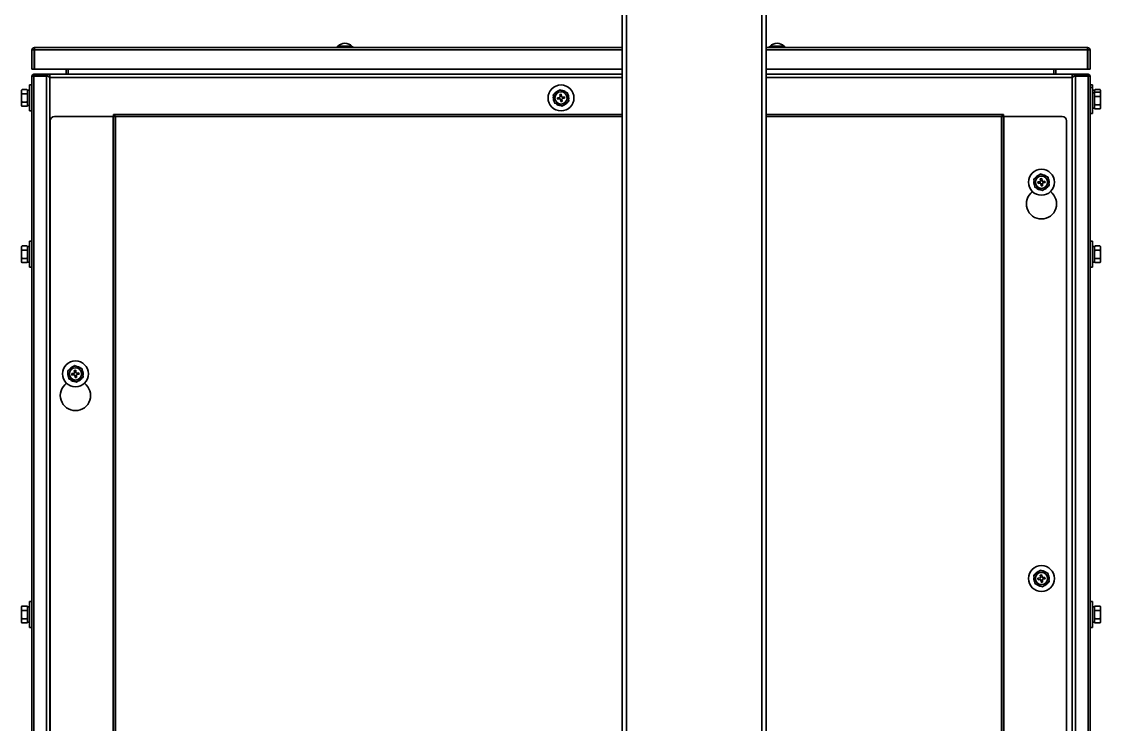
# Model space of a CAD drawing. Header units: millimetres. Extents: x 32496 to 166256, y 3504 to 23939.
# Drawn here: x 42733 to 43482, y 12544 to 13032 of the extents above; entities that cross this region are included whole.
import ezdxf

# ---------------------------------------------------------------- set-up
doc = ezdxf.new("R2010")
doc.units = ezdxf.units.MM
doc.layers.get('0').update_dxf_attribs({"lineweight": 35})

msp = doc.modelspace()

# ---------------------------------------------------------------- linework, layer by layer
at = {"linetype": 'Continuous'}
for p, q in [((43149.64, 13391.575), (43149.64, 10882.575)), ((43152.64, 13391.575), (43152.64, 10882.575)), ((43246.64, 13391.575), (43246.64, 10882.575)), ((43249.64, 13391.575), (43249.64, 10882.575)), ((42952.302, 13014.909), (42952.295, 13014.909)), ((42954.661, 13014.909), (42952.302, 13014.909)), ((42959.618, 13014.909), (42954.661, 13014.909)), ((42961.985, 13014.909), (42959.618, 13014.909)), ((43254.661, 13014.909), (43252.295, 13014.909)), ((43259.618, 13014.909), (43254.661, 13014.909)), ((43261.978, 13014.909), (43259.618, 13014.909)), ((43261.985, 13014.909), (43261.978, 13014.909)), ((42739.94, 13012.375), (42739.94, 12999.075)), ((42741.44, 13012.375), (42739.94, 13012.375)), ((42741.44, 13012.375), (42741.44, 12999.075)), ((42741.64, 12999.075), (42741.64, 13014.075)), ((42741.64, 13014.075), (43149.64, 13014.075)), ((43149.64, 13012.375), (42741.64, 13012.375)), ((43249.64, 13014.075), (43472.64, 13014.075)), ((43472.64, 13012.375), (43249.64, 13012.375)), ((43472.64, 12999.075), (43472.64, 13014.075)), ((43472.84, 12999.075), (43472.84, 13012.375)), ((43472.84, 13012.375), (43474.34, 13012.375)), ((43474.34, 12999.075), (43474.34, 13012.375)), ((42741.44, 12999.075), (42739.94, 12999.075)), ((42739.94, 12873.206), (42739.94, 12994.175)), ((42739.94, 12994.175), (42750.14, 12994.175)), ((42741.34, 12994.375), (42741.34, 12995.575)), ((42750.14, 12995.575), (42741.34, 12995.575)), ((42750.14, 12994.375), (42741.34, 12994.375)), ((42741.34, 12994.175), (42741.34, 11982.075)), ((43149.64, 12999.075), (42741.64, 12999.075)), ((42750.14, 12057.575), (42750.14, 12995.575)), ((42750.14, 12995.575), (42752.14, 12995.575)), ((42752.139, 12993.503), (42752.249, 12993.433)), ((42752.34, 12995.575), (42752.14, 12995.575)), ((42752.34, 12994.375), (42752.213, 12994.375)), ((42752.233, 12994.175), (42752.34, 12994.175)), ((42752.249, 12993.433), (42752.34, 12993.375)), ((42752.34, 12993.375), (42752.312, 12993.572)), ((42752.34, 12995.575), (42752.34, 12993.375)), ((42752.34, 12995.575), (43149.64, 12995.575)), ((42752.34, 12993.375), (42752.34, 12057.575)), ((43149.64, 12993.375), (42752.34, 12993.375)), ((42763.64, 12995.575), (42763.64, 12999.075)), ((42765.14, 12999.075), (42765.14, 12995.575)), ((43472.64, 12999.075), (43249.64, 12999.075)), ((43249.64, 12995.575), (43461.94, 12995.575)), ((43461.94, 12993.375), (43249.64, 12993.375)), ((43449.14, 12995.575), (43449.14, 12999.075)), ((43450.64, 12999.075), (43450.64, 12995.575)), ((43461.94, 12993.375), (43461.94, 12995.575)), ((43462.14, 12995.575), (43461.94, 12995.575)), ((43462.066, 12994.375), (43461.94, 12994.375)), ((43461.94, 12994.175), (43462.046, 12994.175)), ((43461.968, 12993.572), (43461.94, 12993.375)), ((43461.94, 12993.375), (43462.031, 12993.433)), ((43461.94, 12057.575), (43461.94, 12993.375)), ((43462.031, 12993.433), (43462.141, 12993.503)), ((43462.14, 12995.575), (43464.14, 12995.575)), ((43464.14, 12995.575), (43464.14, 12057.575)), ((43472.94, 12995.575), (43464.14, 12995.575)), ((43472.94, 12994.375), (43464.14, 12994.375)), ((43464.14, 12994.175), (43474.34, 12994.175)), ((43472.84, 12999.075), (43474.34, 12999.075)), ((43472.94, 12994.375), (43472.94, 12995.575)), ((43472.94, 11982.075), (43472.94, 12994.175)), ((43474.34, 12994.175), (43474.34, 12873.194)), ((42732.74, 12984.549), (42733.04, 12984.849)), ((42732.74, 12973.602), (42732.74, 12984.549)), ((42736.44, 12984.849), (42733.04, 12984.849)), ((42736.74, 12984.549), (42736.44, 12984.849)), ((42736.74, 12973.602), (42736.74, 12984.549)), ((42738.34, 12984.425), (42736.74, 12984.425)), ((42738.34, 12988.075), (42738.34, 12970.075)), ((42739.94, 12988.075), (42738.34, 12988.075)), ((43101.817, 12981.311), (43106.414, 12984.803)), ((43106.414, 12984.803), (43111.737, 12982.568)), ((43474.34, 12988.075), (43475.94, 12988.075)), ((43474.34, 12986.325), (43475.94, 12986.325)), ((43475.94, 12986.325), (43475.94, 12988.075)), ((43475.94, 12968.325), (43475.94, 12986.325)), ((43475.94, 12984.425), (43477.54, 12984.425)), ((43477.54, 12984.549), (43477.811, 12984.82)), ((43477.54, 12982.799), (43477.54, 12984.549)), ((43477.84, 12984.849), (43481.24, 12984.849)), ((43481.54, 12984.549), (43481.269, 12984.82)), ((43481.54, 12982.799), (43481.54, 12984.549)), ((42736.44, 12981.962), (42733.04, 12981.962)), ((43102.542, 12975.583), (43101.817, 12981.311)), ((43104.597, 12979.257), (43106.085, 12979.446)), ((43104.722, 12978.265), (43104.597, 12979.257)), ((43106.211, 12978.454), (43104.722, 12978.265)), ((43106.33, 12981.493), (43107.322, 12981.618)), ((43106.518, 12980.005), (43106.33, 12981.493)), ((43106.958, 12976.532), (43106.769, 12978.021)), ((43107.322, 12981.618), (43107.51, 12980.13)), ((43107.761, 12978.146), (43107.95, 12976.658)), ((43112.463, 12976.84), (43107.865, 12973.348)), ((43108.069, 12979.697), (43109.557, 12979.886)), ((43109.683, 12978.894), (43108.195, 12978.705)), ((43109.557, 12979.886), (43109.683, 12978.894)), ((43112.463, 12976.84), (43111.737, 12982.568)), ((43475.94, 12982.675), (43477.54, 12982.675)), ((43477.54, 12982.799), (43477.811, 12983.07)), ((43477.54, 12971.852), (43477.54, 12982.799)), ((43477.84, 12983.099), (43481.24, 12983.099)), ((43477.84, 12980.168), (43481.24, 12980.168)), ((43481.54, 12982.799), (43481.269, 12983.07)), ((43481.54, 12971.852), (43481.54, 12982.799)), ((42732.74, 12973.602), (42733.04, 12973.302)), ((42736.44, 12976.189), (42733.04, 12976.189)), ((42736.44, 12973.302), (42733.04, 12973.302)), ((42736.74, 12973.602), (42736.44, 12973.302)), ((42738.34, 12973.725), (42736.74, 12973.725)), ((42739.94, 12970.075), (42738.34, 12970.075)), ((43107.865, 12973.348), (43102.542, 12975.583)), ((43107.95, 12976.658), (43106.958, 12976.532)), ((43475.94, 12971.975), (43477.54, 12971.975)), ((43477.54, 12971.852), (43477.811, 12971.581)), ((43477.84, 12971.552), (43477.811, 12971.581)), ((43477.84, 12974.394), (43481.24, 12974.394)), ((43477.84, 12971.552), (43481.24, 12971.552)), ((43481.24, 12971.552), (43481.269, 12971.581)), ((43481.54, 12971.852), (43481.269, 12971.581)), ((42752.69, 12963.175), (42752.69, 12133.775)), ((42797.89, 12966.175), (42755.69, 12966.175)), ((42796.29, 12130.775), (42796.29, 12966.175)), ((42796.49, 12966.375), (42796.49, 12967.575)), ((42796.49, 12967.575), (43149.64, 12967.575)), ((42796.49, 12100.225), (42796.49, 12966.175)), ((42797.89, 12966.175), (42797.832, 12966.267)), ((42797.89, 12966.175), (42797.89, 12180.225)), ((43149.64, 12966.175), (42797.89, 12966.175)), ((43249.64, 12967.575), (43414.29, 12967.575)), ((43412.89, 12966.175), (43249.64, 12966.175)), ((43412.948, 12966.267), (43412.89, 12966.175)), ((43412.89, 12180.225), (43412.89, 12966.175)), ((43412.89, 12966.175), (43455.09, 12966.175)), ((43414.29, 12967.575), (43414.29, 12966.375)), ((43414.29, 12100.225), (43414.29, 12966.175)), ((43414.49, 12966.175), (43414.49, 12130.775)), ((43458.09, 12963.175), (43458.09, 12133.775)), ((43474.34, 12968.325), (43475.94, 12968.325)), ((43435.317, 12922.811), (43439.914, 12926.303)), ((43439.914, 12926.303), (43445.237, 12924.068)), ((43436.042, 12917.083), (43435.317, 12922.811)), ((43441.365, 12914.848), (43436.042, 12917.083)), ((43438.097, 12920.757), (43439.585, 12920.946)), ((43438.222, 12919.765), (43438.097, 12920.757)), ((43439.711, 12919.954), (43438.222, 12919.765)), ((43439.83, 12922.993), (43440.822, 12923.118)), ((43440.018, 12921.505), (43439.83, 12922.993)), ((43440.458, 12918.032), (43440.269, 12919.521)), ((43441.45, 12918.158), (43440.458, 12918.032)), ((43440.822, 12923.118), (43441.01, 12921.63)), ((43441.261, 12919.646), (43441.45, 12918.158)), ((43445.963, 12918.34), (43441.365, 12914.848)), ((43441.569, 12921.197), (43443.057, 12921.386)), ((43443.183, 12920.394), (43441.695, 12920.205)), ((43443.057, 12921.386), (43443.183, 12920.394)), ((43445.963, 12918.34), (43445.237, 12924.068)), ((42738.34, 12879.575), (42738.34, 12861.575)), ((42739.94, 12879.575), (42738.34, 12879.575)), ((43474.34, 12879.575), (43475.94, 12879.575)), ((43475.94, 12861.575), (43475.94, 12879.575)), ((42732.74, 12876.049), (42733.04, 12876.349)), ((42732.74, 12865.102), (42732.74, 12876.049)), ((42736.44, 12876.349), (42733.04, 12876.349)), ((42736.44, 12873.462), (42733.04, 12873.462)), ((42736.74, 12876.049), (42736.44, 12876.349)), ((42736.74, 12865.102), (42736.74, 12876.049)), ((42738.34, 12875.925), (42736.74, 12875.925)), ((42739.94, 12867.944), (42739.94, 12873.206)), ((43474.34, 12873.194), (43474.34, 12867.93)), ((43475.94, 12875.925), (43477.54, 12875.925)), ((43477.54, 12876.049), (43477.811, 12876.32)), ((43477.54, 12865.102), (43477.54, 12876.049)), ((43477.84, 12876.349), (43481.24, 12876.349)), ((43477.84, 12873.418), (43481.24, 12873.418)), ((43481.54, 12876.049), (43481.269, 12876.32)), ((43481.54, 12865.102), (43481.54, 12876.049)), ((42732.74, 12865.102), (42733.04, 12864.802)), ((42736.44, 12867.689), (42733.04, 12867.689)), ((42736.44, 12864.802), (42733.04, 12864.802)), ((42736.74, 12865.102), (42736.44, 12864.802)), ((42738.34, 12865.225), (42736.74, 12865.225)), ((42739.94, 12623.206), (42739.94, 12867.944)), ((43474.34, 12867.93), (43474.34, 12623.194)), ((43475.94, 12865.225), (43477.54, 12865.225)), ((43477.54, 12865.102), (43477.811, 12864.831)), ((43477.84, 12864.802), (43477.811, 12864.831)), ((43477.84, 12867.644), (43481.24, 12867.644)), ((43477.84, 12864.802), (43481.24, 12864.802)), ((43481.24, 12864.802), (43481.269, 12864.831)), ((43481.54, 12865.102), (43481.269, 12864.831)), ((42739.94, 12861.575), (42738.34, 12861.575)), ((43474.34, 12861.575), (43475.94, 12861.575)), ((42764.817, 12789.811), (42769.414, 12793.303)), ((42765.542, 12784.083), (42764.817, 12789.811)), ((42769.33, 12789.993), (42770.322, 12790.118)), ((42769.518, 12788.505), (42769.33, 12789.993)), ((42769.414, 12793.303), (42774.737, 12791.068)), ((42770.322, 12790.118), (42770.51, 12788.63)), ((42775.463, 12785.34), (42774.737, 12791.068)), ((42770.865, 12781.848), (42765.542, 12784.083)), ((42767.597, 12787.757), (42769.085, 12787.946)), ((42767.722, 12786.765), (42767.597, 12787.757)), ((42769.211, 12786.954), (42767.722, 12786.765)), ((42769.958, 12785.032), (42769.769, 12786.521)), ((42770.95, 12785.158), (42769.958, 12785.032)), ((42770.761, 12786.646), (42770.95, 12785.158)), ((42775.463, 12785.34), (42770.865, 12781.848)), ((42771.069, 12788.197), (42772.557, 12788.386)), ((42772.683, 12787.394), (42771.195, 12787.205)), ((42772.557, 12788.386), (42772.683, 12787.394)), ((43435.317, 12647.811), (43439.914, 12651.303)), ((43436.042, 12642.083), (43435.317, 12647.811)), ((43439.83, 12647.993), (43440.822, 12648.118)), ((43440.018, 12646.505), (43439.83, 12647.993)), ((43439.914, 12651.303), (43445.237, 12649.068)), ((43440.822, 12648.118), (43441.01, 12646.63)), ((43445.963, 12643.34), (43445.237, 12649.068)), ((43441.365, 12639.848), (43436.042, 12642.083)), ((43438.097, 12645.757), (43439.585, 12645.946)), ((43438.222, 12644.765), (43438.097, 12645.757)), ((43439.711, 12644.954), (43438.222, 12644.765)), ((43440.458, 12643.032), (43440.269, 12644.521)), ((43441.45, 12643.158), (43440.458, 12643.032)), ((43441.261, 12644.646), (43441.45, 12643.158)), ((43445.963, 12643.34), (43441.365, 12639.848)), ((43441.569, 12646.197), (43443.057, 12646.386)), ((43443.183, 12645.394), (43441.695, 12645.205)), ((43443.057, 12646.386), (43443.183, 12645.394)), ((42732.74, 12626.049), (42733.04, 12626.349)), ((42732.74, 12615.102), (42732.74, 12626.049)), ((42736.44, 12626.349), (42733.04, 12626.349)), ((42736.74, 12626.049), (42736.44, 12626.349)), ((42736.74, 12615.102), (42736.74, 12626.049)), ((42738.34, 12625.925), (42736.74, 12625.925)), ((42738.34, 12629.575), (42738.34, 12611.575)), ((42739.94, 12629.575), (42738.34, 12629.575)), ((43474.34, 12629.575), (43475.94, 12629.575)), ((43475.94, 12611.575), (43475.94, 12629.575)), ((43475.94, 12625.925), (43477.54, 12625.925)), ((43477.54, 12626.049), (43477.811, 12626.32)), ((43477.54, 12615.102), (43477.54, 12626.049)), ((43477.84, 12626.349), (43481.24, 12626.349)), ((43481.54, 12626.049), (43481.269, 12626.32)), ((43481.54, 12615.102), (43481.54, 12626.049)), ((42736.44, 12623.462), (42733.04, 12623.462)), ((42736.44, 12617.689), (42733.04, 12617.689)), ((42739.94, 12617.944), (42739.94, 12623.206)), ((42739.94, 12373.206), (42739.94, 12617.944)), ((43474.34, 12623.194), (43474.34, 12617.93)), ((43474.34, 12617.93), (43474.34, 12373.194)), ((43477.84, 12623.418), (43481.24, 12623.418)), ((43477.84, 12617.644), (43481.24, 12617.644)), ((42732.74, 12615.102), (42733.04, 12614.802)), ((42736.44, 12614.802), (42733.04, 12614.802)), ((42736.74, 12615.102), (42736.44, 12614.802)), ((42738.34, 12615.225), (42736.74, 12615.225)), ((42739.94, 12611.575), (42738.34, 12611.575)), ((43474.34, 12611.575), (43475.94, 12611.575)), ((43475.94, 12615.225), (43477.54, 12615.225)), ((43477.54, 12615.102), (43477.811, 12614.831)), ((43477.84, 12614.802), (43477.811, 12614.831)), ((43477.84, 12614.802), (43481.24, 12614.802)), ((43481.24, 12614.802), (43481.269, 12614.831)), ((43481.54, 12615.102), (43481.269, 12614.831))]:
    msp.add_line(p, q, dxfattribs=at)
for centre, radius in [((43107.14, 12979.075), 9), ((43107.14, 12979.075), 4.25), ((43440.64, 12920.575), 9), ((43440.64, 12920.575), 4.25), ((42770.14, 12787.575), 9), ((42770.14, 12787.575), 4.25), ((43440.64, 12645.575), 9), ((43440.64, 12645.575), 4.25)]:
    msp.add_circle(centre, radius, dxfattribs=at)
for centre, radius, start, end in [((42950.432, 13016.575), 2.5, 270, 318.189685), ((42957.14, 13010.575), 6.5, 41.810315, 138.189685), ((42963.848, 13016.575), 2.5, 221.810315, 270), ((43250.432, 13016.575), 2.5, 270, 318.189685), ((43257.14, 13010.575), 6.5, 41.810315, 138.189685), ((43263.848, 13016.575), 2.5, 221.810315, 270), ((42741.64, 13012.375), 1.7, 90, 180), ((42741.64, 13012.375), 0.2, 90, 180), ((43472.64, 13012.375), 1.7, 0, 90), ((43472.64, 13012.375), 0.2, 0, 90), ((42741.34, 12994.175), 1.4, 90, 180), ((42741.34, 12994.175), 0.2, 90, 180), ((43472.94, 12994.175), 1.4, 0, 90), ((43472.94, 12994.175), 0.2, 0, 90), ((42733.981, 12982.274), 3.556, 39.136441, 39.500776), ((43107.14, 12979.075), 5.35, 106.378744, 148.058131), ((43107.14, 12979.075), 5.474, 91.225991, 103.210885), ((43107.14, 12979.075), 5.35, 46.378744, 88.058131), ((43480.355, 12982.258), 3.607, 140.864103, 141.289719), ((43481.676, 12981.07), 5.384, 135.434774, 135.875446), ((43477.402, 12981.069), 5.386, 44.124568, 44.565238), ((43478.726, 12982.259), 3.606, 38.710278, 39.133907), ((43107.14, 12979.075), 5.35, 166.378744, 208.058131), ((43107.14, 12979.075), 5.474, 151.225991, 163.210885), ((43106.022, 12979.942), 0.5, 277.218438, 7.218438), ((43106.273, 12977.958), 0.5, 7.218438, 97.218438), ((43108.006, 12980.193), 0.5, 187.218438, 277.218438), ((43108.257, 12978.209), 0.5, 97.218438, 187.218438), ((43107.14, 12979.075), 5.474, 31.225991, 43.210885), ((43107.14, 12979.075), 5.35, 346.378744, 28.058131), ((43107.14, 12979.075), 5.474, 331.225991, 343.210885), ((43480.355, 12980.508), 3.607, 140.864103, 141.289719), ((43481.676, 12979.32), 5.384, 135.434774, 135.875446), ((43477.402, 12979.319), 5.386, 44.124568, 44.565238), ((43478.726, 12980.509), 3.606, 38.710278, 39.133907), ((42735.497, 12975.876), 3.555, 219.136448, 219.501324), ((43107.14, 12979.075), 5.474, 211.225991, 223.210885), ((43107.14, 12979.075), 5.35, 226.378744, 268.058131), ((43107.14, 12979.075), 5.474, 271.225991, 283.210885), ((43107.14, 12979.075), 5.35, 286.378744, 328.058131), ((42755.69, 12963.175), 3, 90, 180), ((42789.144, 12927.351), 39.797, 77.304832, 77.586809), ((42768.861, 12947.795), 34.358, 32.521418, 32.738115), ((43421.636, 12927.351), 39.797, 102.413191, 102.695168), ((43441.918, 12947.795), 34.358, 147.261885, 147.478582), ((43455.09, 12963.175), 3, 0, 90), ((43440.64, 12920.575), 5.35, 106.378744, 148.058131), ((43440.64, 12920.575), 5.474, 91.225991, 103.210885), ((43440.64, 12920.575), 5.35, 46.378744, 88.058131), ((43440.64, 12920.575), 5.474, 31.225991, 43.210885), ((43440.64, 12920.575), 5.35, 166.378744, 208.058131), ((43440.64, 12920.575), 5.474, 151.225991, 163.210885), ((43440.64, 12920.575), 5.474, 211.225991, 223.210885), ((43439.522, 12921.442), 0.5, 277.218438, 7.218438), ((43439.773, 12919.458), 0.5, 7.218438, 97.218438), ((43441.506, 12921.693), 0.5, 187.218438, 277.218438), ((43441.757, 12919.709), 0.5, 97.218438, 187.218438), ((43440.64, 12920.575), 5.35, 286.378744, 328.058131), ((43440.64, 12920.575), 5.35, 346.378744, 28.058131), ((43440.64, 12920.575), 5.474, 331.225991, 343.210885), ((43440.64, 12905.575), 10.5, 126.087642, 53.95647), ((43440.64, 12920.575), 5.35, 226.378744, 268.058131), ((43440.64, 12920.575), 5.474, 271.225991, 283.210885), ((42733.981, 12873.774), 3.556, 39.136441, 39.500776), ((43480.355, 12873.758), 3.607, 140.864103, 141.289719), ((43481.676, 12872.57), 5.384, 135.434774, 135.875446), ((43477.402, 12872.569), 5.386, 44.124568, 44.565238), ((43478.726, 12873.759), 3.606, 38.710278, 39.133907), ((42735.497, 12867.376), 3.555, 219.136448, 219.501324), ((42770.14, 12787.575), 5.474, 151.225991, 163.210885), ((42770.14, 12787.575), 5.35, 106.378744, 148.058131), ((42770.14, 12787.575), 5.474, 91.225991, 103.210885), ((42770.14, 12787.575), 5.35, 46.378744, 88.058131), ((42770.14, 12787.575), 5.474, 31.225991, 43.210885), ((42770.14, 12787.575), 5.35, 346.378744, 28.058131), ((42770.14, 12787.575), 5.35, 166.378744, 208.058131), ((42770.14, 12787.575), 5.474, 211.225991, 223.210885), ((42770.14, 12787.575), 5.35, 226.378744, 268.058131), ((42769.022, 12788.442), 0.5, 277.218438, 7.218438), ((42769.273, 12786.458), 0.5, 7.218438, 97.218438), ((42770.14, 12787.575), 5.474, 271.225991, 283.210885), ((42771.006, 12788.693), 0.5, 187.218438, 277.218438), ((42771.257, 12786.709), 0.5, 97.218438, 187.218438), ((42770.14, 12787.575), 5.35, 286.378744, 328.058131), ((42770.14, 12787.575), 5.474, 331.225991, 343.210885), ((42770.14, 12772.575), 10.5, 126.087642, 53.95647), ((43440.64, 12645.575), 5.474, 151.225991, 163.210885), ((43440.64, 12645.575), 5.35, 106.378744, 148.058131), ((43440.64, 12645.575), 5.474, 91.225991, 103.210885), ((43440.64, 12645.575), 5.35, 46.378744, 88.058131), ((43440.64, 12645.575), 5.474, 31.225991, 43.210885), ((43440.64, 12645.575), 5.35, 346.378744, 28.058131), ((43440.64, 12645.575), 5.35, 166.378744, 208.058131), ((43440.64, 12645.575), 5.474, 211.225991, 223.210885), ((43440.64, 12645.575), 5.35, 226.378744, 268.058131), ((43439.522, 12646.442), 0.5, 277.218438, 7.218438), ((43439.773, 12644.458), 0.5, 7.218438, 97.218438), ((43440.64, 12645.575), 5.474, 271.225991, 283.210885), ((43441.506, 12646.693), 0.5, 187.218438, 277.218438), ((43441.757, 12644.709), 0.5, 97.218438, 187.218438), ((43440.64, 12645.575), 5.35, 286.378744, 328.058131), ((43440.64, 12645.575), 5.474, 331.225991, 343.210885), ((42733.981, 12623.774), 3.556, 39.136441, 39.500776), ((43480.355, 12623.758), 3.607, 140.864103, 141.289719), ((43481.676, 12622.57), 5.384, 135.434774, 135.875446), ((43477.402, 12622.569), 5.386, 44.124568, 44.565238), ((43478.726, 12623.759), 3.606, 38.710278, 39.133907), ((42735.497, 12617.376), 3.555, 219.136448, 219.501324)]:
    msp.add_arc(centre, radius, start, end, dxfattribs=at)
for points, knots in [([(42750.14, 12995.575), (42750.14, 12995.488), (42750.167, 12995.306), (42750.285, 12995.042), (42750.472, 12994.783), (42750.821, 12994.422), (42751.384, 12993.991), (42751.876, 12993.671), (42752.139, 12993.503)], [0, 0, 0, 0, 0.0878452, 0.1824646, 0.288567, 0.4082324, 0.6861618, 1, 1, 1, 1]), ([(42752.312, 12993.572), (42752.265, 12993.905), (42752.176, 12994.57), (42752.14, 12995.241), (42752.14, 12995.575)], [0, 0, 0, 0, 0.5015713, 1, 1, 1, 1]), ([(43462.14, 12995.575), (43462.14, 12995.241), (43462.104, 12994.57), (43462.015, 12993.905), (43461.968, 12993.572)], [0, 0, 0, 0, 0.4984287, 1, 1, 1, 1]), ([(43462.141, 12993.503), (43462.403, 12993.671), (43462.896, 12993.991), (43463.459, 12994.422), (43463.807, 12994.783), (43463.994, 12995.042), (43464.112, 12995.306), (43464.14, 12995.488), (43464.14, 12995.575)], [0, 0, 0, 0, 0.3138382, 0.5917676, 0.711433, 0.8175354, 0.9121548, 1, 1, 1, 1]), ([(42733.04, 12984.849), (42733.013, 12984.822), (42732.909, 12984.716), (42732.81, 12984.605), (42732.74, 12984.519)], [0, 0, 0, 0, 0.2553532, 1, 1, 1, 1]), ([(42736.44, 12984.849), (42736.465, 12984.824), (42736.564, 12984.723), (42736.659, 12984.618), (42736.725, 12984.537)], [0, 0, 0, 0, 0.2550408, 1, 1, 1, 1]), ([(43477.557, 12984.535), (43477.576, 12984.559), (43477.658, 12984.656), (43477.744, 12984.75), (43477.811, 12984.819)], [0, 0, 0, 0, 0.2454974, 1, 1, 1, 1]), ([(43481.523, 12984.535), (43481.503, 12984.559), (43481.422, 12984.656), (43481.336, 12984.75), (43481.269, 12984.819)], [0, 0, 0, 0, 0.2454956, 1, 1, 1, 1]), ([(42732.74, 12982.292), (42732.763, 12982.264), (42732.858, 12982.15), (42732.96, 12982.042), (42733.04, 12981.962)], [0, 0, 0, 0, 0.2445585, 1, 1, 1, 1]), ([(42736.74, 12982.292), (42736.717, 12982.264), (42736.621, 12982.15), (42736.519, 12982.042), (42736.44, 12981.962)], [0, 0, 0, 0, 0.2445585, 1, 1, 1, 1]), ([(43477.84, 12980.168), (43477.813, 12980.195), (43477.709, 12980.303), (43477.61, 12980.416), (43477.54, 12980.503)], [0, 0, 0, 0, 0.2552107, 1, 1, 1, 1]), ([(43477.557, 12982.785), (43477.576, 12982.809), (43477.658, 12982.907), (43477.744, 12983), (43477.811, 12983.069)], [0, 0, 0, 0, 0.2454974, 1, 1, 1, 1]), ([(43481.24, 12980.168), (43481.267, 12980.195), (43481.371, 12980.303), (43481.47, 12980.416), (43481.54, 12980.503)], [0, 0, 0, 0, 0.2552115, 1, 1, 1, 1]), ([(43481.523, 12982.785), (43481.503, 12982.809), (43481.422, 12982.906), (43481.336, 12983), (43481.269, 12983.069)], [0, 0, 0, 0, 0.2454956, 1, 1, 1, 1]), ([(42733.04, 12976.189), (42733.013, 12976.162), (42732.909, 12976.056), (42732.81, 12975.945), (42732.74, 12975.859)], [0, 0, 0, 0, 0.2553532, 1, 1, 1, 1]), ([(42732.754, 12973.614), (42732.776, 12973.588), (42732.867, 12973.48), (42732.964, 12973.377), (42733.04, 12973.302)], [0, 0, 0, 0, 0.2448781, 1, 1, 1, 1]), ([(42736.44, 12976.189), (42736.467, 12976.162), (42736.571, 12976.056), (42736.67, 12975.945), (42736.74, 12975.859)], [0, 0, 0, 0, 0.2553524, 1, 1, 1, 1]), ([(42736.74, 12973.632), (42736.717, 12973.604), (42736.621, 12973.49), (42736.519, 12973.381), (42736.44, 12973.302)], [0, 0, 0, 0, 0.2445585, 1, 1, 1, 1]), ([(43477.54, 12974.07), (43477.563, 12974.097), (43477.658, 12974.21), (43477.76, 12974.316), (43477.84, 12974.394)], [0, 0, 0, 0, 0.2444076, 1, 1, 1, 1]), ([(43477.811, 12971.581), (43477.786, 12971.605), (43477.693, 12971.701), (43477.603, 12971.8), (43477.54, 12971.877)], [0, 0, 0, 0, 0.2550615, 1, 1, 1, 1]), ([(43481.54, 12974.07), (43481.517, 12974.097), (43481.421, 12974.21), (43481.319, 12974.316), (43481.24, 12974.394)], [0, 0, 0, 0, 0.2444076, 1, 1, 1, 1]), ([(43481.269, 12971.581), (43481.293, 12971.605), (43481.387, 12971.701), (43481.476, 12971.8), (43481.54, 12971.877)], [0, 0, 0, 0, 0.2550625, 1, 1, 1, 1]), ([(42797.762, 12966.376), (42797.659, 12966.536), (42797.463, 12966.833), (42797.197, 12967.172), (42796.976, 12967.379), (42796.816, 12967.489), (42796.655, 12967.559), (42796.543, 12967.575), (42796.49, 12967.575)], [0, 0, 0, 0, 0.3144738, 0.591172, 0.710176, 0.8160241, 0.9114572, 1, 1, 1, 1]), ([(42796.49, 12966.375), (42796.692, 12966.375), (42797.099, 12966.343), (42797.498, 12966.262), (42797.699, 12966.218)], [0, 0, 0, 0, 0.4960388, 1, 1, 1, 1]), ([(43414.29, 12967.575), (43414.236, 12967.575), (43414.125, 12967.559), (43413.963, 12967.489), (43413.804, 12967.379), (43413.582, 12967.172), (43413.317, 12966.833), (43413.121, 12966.536), (43413.018, 12966.376)], [0, 0, 0, 0, 0.0885428, 0.1839759, 0.289824, 0.408828, 0.6855262, 1, 1, 1, 1]), ([(43413.081, 12966.218), (43413.281, 12966.262), (43413.681, 12966.343), (43414.088, 12966.375), (43414.29, 12966.375)], [0, 0, 0, 0, 0.5039612, 1, 1, 1, 1]), ([(42733.04, 12876.349), (42733.013, 12876.322), (42732.909, 12876.216), (42732.81, 12876.105), (42732.74, 12876.019)], [0, 0, 0, 0, 0.2553532, 1, 1, 1, 1]), ([(42732.74, 12873.792), (42732.763, 12873.764), (42732.858, 12873.65), (42732.96, 12873.542), (42733.04, 12873.462)], [0, 0, 0, 0, 0.2445585, 1, 1, 1, 1]), ([(42736.44, 12876.349), (42736.465, 12876.324), (42736.564, 12876.223), (42736.659, 12876.118), (42736.725, 12876.037)], [0, 0, 0, 0, 0.2550408, 1, 1, 1, 1]), ([(42736.74, 12873.792), (42736.717, 12873.764), (42736.621, 12873.65), (42736.519, 12873.542), (42736.44, 12873.462)], [0, 0, 0, 0, 0.2445585, 1, 1, 1, 1]), ([(43477.84, 12873.418), (43477.813, 12873.445), (43477.709, 12873.553), (43477.61, 12873.666), (43477.54, 12873.753)], [0, 0, 0, 0, 0.2552107, 1, 1, 1, 1]), ([(43477.557, 12876.035), (43477.576, 12876.059), (43477.658, 12876.156), (43477.744, 12876.25), (43477.811, 12876.319)], [0, 0, 0, 0, 0.2454974, 1, 1, 1, 1]), ([(43481.24, 12873.418), (43481.267, 12873.445), (43481.371, 12873.553), (43481.47, 12873.666), (43481.54, 12873.753)], [0, 0, 0, 0, 0.2552115, 1, 1, 1, 1]), ([(43481.523, 12876.035), (43481.503, 12876.059), (43481.422, 12876.156), (43481.336, 12876.25), (43481.269, 12876.319)], [0, 0, 0, 0, 0.2454956, 1, 1, 1, 1]), ([(42733.04, 12867.689), (42733.013, 12867.662), (42732.909, 12867.556), (42732.81, 12867.445), (42732.74, 12867.359)], [0, 0, 0, 0, 0.2553532, 1, 1, 1, 1]), ([(42732.754, 12865.114), (42732.776, 12865.088), (42732.867, 12864.98), (42732.964, 12864.877), (42733.04, 12864.802)], [0, 0, 0, 0, 0.2448781, 1, 1, 1, 1]), ([(42736.44, 12867.689), (42736.467, 12867.662), (42736.571, 12867.556), (42736.67, 12867.445), (42736.74, 12867.359)], [0, 0, 0, 0, 0.2553524, 1, 1, 1, 1]), ([(42736.74, 12865.132), (42736.717, 12865.104), (42736.621, 12864.99), (42736.519, 12864.881), (42736.44, 12864.802)], [0, 0, 0, 0, 0.2445585, 1, 1, 1, 1]), ([(43477.54, 12867.32), (43477.563, 12867.347), (43477.658, 12867.46), (43477.76, 12867.566), (43477.84, 12867.644)], [0, 0, 0, 0, 0.2444076, 1, 1, 1, 1]), ([(43477.811, 12864.831), (43477.786, 12864.855), (43477.693, 12864.951), (43477.603, 12865.05), (43477.54, 12865.127)], [0, 0, 0, 0, 0.2550615, 1, 1, 1, 1]), ([(43481.54, 12867.32), (43481.517, 12867.347), (43481.421, 12867.46), (43481.319, 12867.566), (43481.24, 12867.644)], [0, 0, 0, 0, 0.2444076, 1, 1, 1, 1]), ([(43481.269, 12864.831), (43481.293, 12864.855), (43481.387, 12864.951), (43481.476, 12865.05), (43481.54, 12865.127)], [0, 0, 0, 0, 0.2550625, 1, 1, 1, 1]), ([(42733.04, 12626.349), (42733.013, 12626.322), (42732.909, 12626.216), (42732.81, 12626.105), (42732.74, 12626.019)], [0, 0, 0, 0, 0.2553532, 1, 1, 1, 1]), ([(42736.44, 12626.349), (42736.465, 12626.324), (42736.564, 12626.223), (42736.659, 12626.118), (42736.725, 12626.037)], [0, 0, 0, 0, 0.2550408, 1, 1, 1, 1]), ([(43477.557, 12626.035), (43477.576, 12626.059), (43477.658, 12626.156), (43477.744, 12626.25), (43477.811, 12626.319)], [0, 0, 0, 0, 0.2454974, 1, 1, 1, 1]), ([(43481.523, 12626.035), (43481.503, 12626.059), (43481.422, 12626.156), (43481.336, 12626.25), (43481.269, 12626.319)], [0, 0, 0, 0, 0.2454956, 1, 1, 1, 1]), ([(42732.74, 12623.792), (42732.763, 12623.764), (42732.858, 12623.65), (42732.96, 12623.542), (42733.04, 12623.462)], [0, 0, 0, 0, 0.2445585, 1, 1, 1, 1]), ([(42733.04, 12617.689), (42733.013, 12617.662), (42732.909, 12617.556), (42732.81, 12617.445), (42732.74, 12617.359)], [0, 0, 0, 0, 0.2553532, 1, 1, 1, 1]), ([(42736.74, 12623.792), (42736.717, 12623.764), (42736.621, 12623.65), (42736.519, 12623.542), (42736.44, 12623.462)], [0, 0, 0, 0, 0.2445585, 1, 1, 1, 1]), ([(42736.44, 12617.689), (42736.467, 12617.662), (42736.571, 12617.556), (42736.67, 12617.445), (42736.74, 12617.359)], [0, 0, 0, 0, 0.2553524, 1, 1, 1, 1]), ([(43477.84, 12623.418), (43477.813, 12623.445), (43477.709, 12623.553), (43477.61, 12623.666), (43477.54, 12623.753)], [0, 0, 0, 0, 0.2552107, 1, 1, 1, 1]), ([(43477.54, 12617.32), (43477.563, 12617.347), (43477.658, 12617.46), (43477.76, 12617.566), (43477.84, 12617.644)], [0, 0, 0, 0, 0.2444076, 1, 1, 1, 1]), ([(43481.24, 12623.418), (43481.267, 12623.445), (43481.371, 12623.553), (43481.47, 12623.666), (43481.54, 12623.753)], [0, 0, 0, 0, 0.2552115, 1, 1, 1, 1]), ([(43481.54, 12617.32), (43481.517, 12617.347), (43481.421, 12617.46), (43481.319, 12617.566), (43481.24, 12617.644)], [0, 0, 0, 0, 0.2444076, 1, 1, 1, 1]), ([(42732.754, 12615.114), (42732.776, 12615.088), (42732.867, 12614.98), (42732.964, 12614.877), (42733.04, 12614.802)], [0, 0, 0, 0, 0.2448781, 1, 1, 1, 1]), ([(42736.74, 12615.132), (42736.717, 12615.104), (42736.621, 12614.99), (42736.519, 12614.881), (42736.44, 12614.802)], [0, 0, 0, 0, 0.2445585, 1, 1, 1, 1]), ([(43477.811, 12614.831), (43477.786, 12614.855), (43477.693, 12614.951), (43477.603, 12615.05), (43477.54, 12615.127)], [0, 0, 0, 0, 0.2550615, 1, 1, 1, 1]), ([(43481.269, 12614.831), (43481.293, 12614.855), (43481.387, 12614.951), (43481.476, 12615.05), (43481.54, 12615.127)], [0, 0, 0, 0, 0.2550625, 1, 1, 1, 1])]:
    msp.add_open_spline(points, degree=3, knots=knots, dxfattribs=at)
for points in [[(42733.04, 12981.962), (42732.932, 12981.746), (42732.831, 12981.526), (42732.74, 12981.302)], [(42732.74, 12976.849), (42732.831, 12976.625), (42732.932, 12976.405), (42733.04, 12976.189)], [(42736.44, 12981.962), (42736.548, 12981.746), (42736.649, 12981.526), (42736.74, 12981.302)], [(42736.74, 12976.849), (42736.649, 12976.625), (42736.548, 12976.405), (42736.44, 12976.189)], [(43477.54, 12979.508), (43477.631, 12979.732), (43477.732, 12979.952), (43477.84, 12980.168)], [(43481.54, 12979.508), (43481.449, 12979.732), (43481.348, 12979.952), (43481.24, 12980.168)], [(43477.84, 12974.394), (43477.732, 12974.611), (43477.631, 12974.83), (43477.54, 12975.054)], [(43481.24, 12974.394), (43481.348, 12974.611), (43481.449, 12974.83), (43481.54, 12975.054)], [(42733.04, 12873.462), (42732.932, 12873.246), (42732.831, 12873.026), (42732.74, 12872.802)], [(42736.44, 12873.462), (42736.548, 12873.246), (42736.649, 12873.026), (42736.74, 12872.802)], [(43477.54, 12872.758), (43477.631, 12872.982), (43477.732, 12873.202), (43477.84, 12873.418)], [(43481.54, 12872.758), (43481.449, 12872.982), (43481.348, 12873.202), (43481.24, 12873.418)], [(42732.74, 12868.349), (42732.831, 12868.125), (42732.932, 12867.905), (42733.04, 12867.689)], [(42736.74, 12868.349), (42736.649, 12868.125), (42736.548, 12867.905), (42736.44, 12867.689)], [(43477.84, 12867.644), (43477.732, 12867.861), (43477.631, 12868.08), (43477.54, 12868.304)], [(43481.24, 12867.644), (43481.348, 12867.861), (43481.449, 12868.08), (43481.54, 12868.304)], [(42733.04, 12623.462), (42732.932, 12623.246), (42732.831, 12623.026), (42732.74, 12622.802)], [(42732.74, 12618.349), (42732.831, 12618.125), (42732.932, 12617.905), (42733.04, 12617.689)], [(42736.44, 12623.462), (42736.548, 12623.246), (42736.649, 12623.026), (42736.74, 12622.802)], [(42736.74, 12618.349), (42736.649, 12618.125), (42736.548, 12617.905), (42736.44, 12617.689)], [(43477.54, 12622.758), (43477.631, 12622.982), (43477.732, 12623.202), (43477.84, 12623.418)], [(43477.84, 12617.644), (43477.732, 12617.861), (43477.631, 12618.08), (43477.54, 12618.304)], [(43481.54, 12622.758), (43481.449, 12622.982), (43481.348, 12623.202), (43481.24, 12623.418)], [(43481.24, 12617.644), (43481.348, 12617.861), (43481.449, 12618.08), (43481.54, 12618.304)]]:
    msp.add_open_spline(points, degree=3, dxfattribs=at)

doc.saveas('drawing.dxf')
